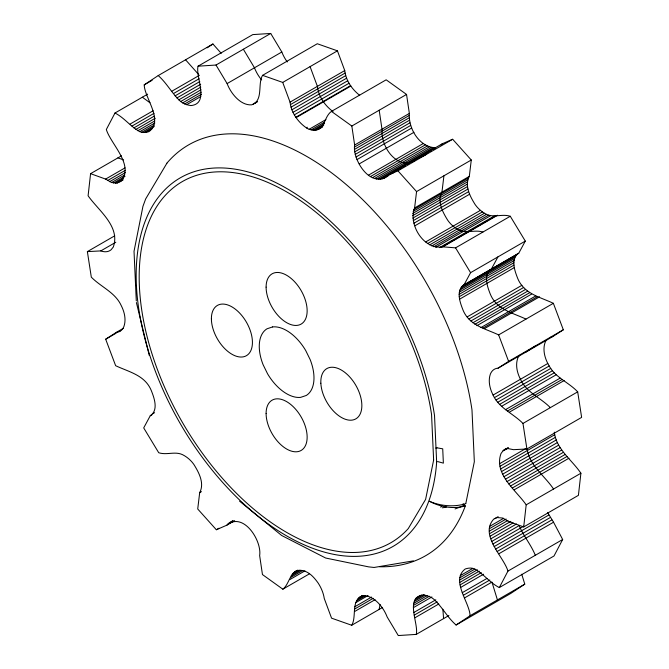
<?xml version="1.0" encoding="UTF-8"?>
<svg xmlns="http://www.w3.org/2000/svg" width="669" height="669" viewBox="0 0 669 669"><rect width="100%" height="100%" fill="white"/><g stroke="black" fill="none" stroke-linecap="round" stroke-linejoin="round"><path stroke-width="1" d="M226.749 525.215C243.19 511.191 262.047 540.577 259.647 555.579L262.457 574.562L282.836 589.188C289.769 584.179 289.995 569.093 301.226 570.414C308.685 571.109 314.004 577.272 318.101 582.983A24.602 14.208 60 0 1 324.248 598.437L331.565 618.164L351.718 625.256C356.945 616.709 350.539 600.001 362.581 595.753C368.569 595.243 374.071 598.73 378.127 602.836A24.669 14.241 60 0 1 387.175 617.002L398.281 635.55L416.227 634.396C419.062 624.244 404.26 596.94 423.377 595.009C427.048 595.561 430.685 596.664 433.604 599.064C442.15 606.741 447.318 617.395 456.082 625.013L470.064 615.731C469.83 602.677 450.312 580.399 465.214 568.993C468.208 567.989 471.478 567.555 474.455 568.918C483.628 573.826 489.875 582.783 499.3 587.583L507.955 571.083C503.632 556.541 479.088 534.991 493.831 519.002L497.192 517.563L502.695 518.04L508.674 521.494L523.702 526.929L526.185 504.827C516.125 490.252 493.597 474.204 500.997 453.54L503.289 450.446L507.804 448.531L513.491 449.677L526.913 448.983L522.974 423.435C513.407 413.618 499.057 408.207 493.078 395.07C489.85 388.756 487.952 380.996 490.36 374.113A24.669 14.241 60 0 1 498.104 368.134L508.607 361.369L498.639 334.893C485.117 328.529 469.362 325.477 463.015 310.082C460.205 302.773 456.141 292.294 462.647 285.722L518.743 253.258L525.299 241.091L510.271 216.263C502.36 213.628 494.056 217.935 486.505 214.348C482.031 212.123 478.159 208.795 475.258 204.731C470.207 196.694 464.253 185.765 469.312 176.373L471.277 160L452.662 139.252L442.251 143.785L387.535 175.378C371.094 189.394 352.237 160.008 354.645 145.006L351.827 126.031L331.448 111.397C324.967 115.996 325.251 125.747 318.235 129.443C314.706 130.89 310.675 130.12 307.347 128.507C298.349 122.67 291.316 113.002 290.045 102.148L282.719 82.421L262.574 75.338C257.339 83.884 263.745 100.584 251.703 104.832C245.715 105.342 240.213 101.864 236.165 97.749A24.669 14.241 60 0 1 227.117 83.583L216.003 65.035L198.057 66.189C195.223 76.35 210.024 103.653 190.908 105.585C187.236 105.025 183.599 103.921 180.68 101.521C172.142 93.852 166.966 83.199 158.21 75.58L144.22 84.854C144.462 97.917 163.98 120.194 149.07 131.592C146.076 132.596 142.806 133.031 139.838 131.668C130.656 126.759 124.409 117.811 114.993 113.011L106.329 129.502C110.653 144.044 135.197 165.603 120.453 181.583L117.092 183.03L111.589 182.545L105.61 179.091L90.583 173.664L88.099 195.766C98.159 210.334 120.696 226.39 113.287 247.045L111.104 249.763A24.602 14.208 60 0 1 100.793 250.908L87.371 251.611L91.31 277.15C100.877 286.968 115.235 292.386 121.206 305.524C124.434 311.838 126.332 319.598 123.924 326.48A24.669 14.241 60 0 1 116.18 332.451L105.677 339.216L115.645 365.7C129.167 372.064 144.922 375.117 151.269 390.504C154.23 397.963 158.712 410.164 150.257 415.742L143.701 427.909L158.729 452.737C166.64 455.372 174.944 451.065 182.495 454.652C186.969 456.877 190.841 460.205 193.742 464.269C198.793 472.306 204.747 483.235 199.688 492.627L197.723 509L216.338 529.748L226.749 525.215L234.694 520.624M380.335 179.351L435.051 147.757C418.978 146.72 408.241 128.297 409.353 113.421L406.543 94.438L386.164 79.812L331.448 111.397M497.552 215.234L442.836 246.819C423.895 250.306 408.057 224.558 414.596 207.959L416.561 191.585L397.946 170.846L387.535 175.378M498.104 368.134L552.82 336.549L563.323 329.784L553.355 303.3C539.833 296.936 524.078 293.883 517.731 278.496C514.913 271.188 510.857 260.709 517.363 254.128M554.275 432.132C556.349 449.376 571.92 459.846 580.901 473.234L578.417 495.336L523.702 526.929M443.923 175.796L441.95 192.162C436.899 201.561 442.853 212.491 447.896 220.519C450.797 224.592 454.669 227.92 459.151 230.144C466.703 233.724 475.007 229.425 482.918 232.059M465.775 503.673L474.338 461.702L471.98 409.863A237.152 136.919 60 0 0 340.053 179.426A237.152 136.919 60 0 0 166.874 163.194M379.072 609.459L380.159 604.517M547.585 512.437L553.539 522.205L562.671 539.498L554.007 555.989L499.3 587.583M462.647 285.722L464.027 284.843L470.583 272.684L525.299 241.091M497.945 256.888L491.389 269.047C482.934 274.633 487.417 286.834 490.369 294.293C496.724 309.68 512.471 312.732 525.993 319.096M166.916 163.194L145.675 198.91L142.949 206.328L134.026 251.31L136.284 300.908M441.13 145.098L442.251 143.785M207.164 47.808L212.918 43.987L221.205 53.319M521.745 574.228L524.78 584.146L510.79 593.42L456.082 625.013M535.969 345.58L525.466 352.337A24.669 14.241 60 0 0 523.76 352.622M158.21 75.58L212.918 43.987M144.22 84.854L152.164 80.272M114.993 113.011L147.64 94.153M198.057 66.189L252.773 34.604L270.719 33.45L281.825 51.998A24.669 14.241 60 0 0 287.285 61.949M216.003 65.035L270.719 33.45M172.017 91.126L199.379 75.329M173.472 93.56L199.061 78.783M175.094 95.859L199.797 81.593M130.154 124.033L153.101 110.786M176.85 97.975L200.683 84.219M131.96 126.081L154.021 113.345M178.732 99.873L200.792 87.137M133.867 127.896L154.163 116.18M180.68 101.521L200.976 89.805M135.832 129.452L155.25 118.246M182.679 102.892L201.21 92.188M137.839 130.714L154.606 121.039M184.677 103.954L201.444 94.27M139.838 131.668L154.84 123.004M186.651 104.69L200.775 96.545M141.786 132.286L154.146 125.153M227.117 83.583L281.825 51.998M143.668 132.571L154.263 126.458M145.441 132.512L152.499 128.431M90.583 173.664L121.465 155.835M262.574 75.338L317.282 43.744L337.435 50.836L344.752 70.563C345.865 80.472 351.936 89.303 359.663 95.291M105.61 179.091L125.028 167.886M107.6 180.546L125.245 170.361M109.599 181.709L125.488 172.535M282.719 82.421L337.435 50.836M111.589 182.545L124.827 174.902M113.521 183.047L124.994 176.424M115.369 183.214L123.305 178.623M255.734 102.482L257.498 101.462M252.949 104.305L257.364 101.755M254.421 103.519L256.185 102.508M117.092 183.03L122.385 179.969M120.537 181.383L123.188 179.852M290.045 102.148L344.752 70.563M290.396 104.632L345.112 73.046M291.015 107.191L345.731 75.605M291.885 109.783L346.601 78.189M292.989 112.35L347.704 80.757M294.301 114.859L349.017 83.265M295.807 117.251L350.523 85.665M296.183 117.602L350.899 86.017M87.371 251.611L114.725 235.814M309.162 129.276L325.928 119.592M100.793 250.908L115.796 242.245M311.144 129.861L324.381 122.226M313.059 130.179L324.532 123.556M314.898 130.212L323.721 125.12M316.629 129.97L322.801 126.399M318.235 129.443L322.341 127.127M351.827 126.031L406.543 94.438M354.645 145.006L409.353 113.421M354.378 147.147L409.085 115.561M354.378 149.463L409.085 117.869M354.637 151.905L409.353 120.32M355.172 154.447L409.888 122.853M355.95 157.031L410.666 125.438M356.97 159.607L411.686 128.022M359.245 163.888L413.96 132.295M368.527 175.144L423.234 143.551M370.559 176.499L425.267 144.905M372.591 177.603L427.307 146.009M374.615 178.447L429.322 146.854M376.588 179.024L431.304 147.431M378.503 179.325L433.219 147.732M116.18 332.451L123.238 328.379M382.058 179.091L387.351 176.031M389.115 175.01L394.417 171.958M396.182 170.938L397.946 169.918M399.711 168.897L401.475 167.877M403.24 166.865L405.004 165.845M407.655 164.315L409.42 163.295C392.511 164.348 380.803 144.387 381.999 129.217L379.189 110.234M411.184 162.274L416.478 159.222M421.771 156.161L423.536 155.141M425.3 154.121L427.951 152.599M429.715 151.579L431.48 150.558M433.244 149.538L435.009 148.518M391.708 173.631L393.472 172.61M395.237 171.59L397.001 170.578M403.181 167.007L404.946 165.987M415.533 159.874L413.768 160.895L414.897 159.582L425.308 155.049M425.241 154.271L427.006 153.251M383.663 178.556L388.07 176.006M105.677 339.216L116.264 333.103M118.915 331.573L120.679 330.553M397.946 170.846L452.662 139.252M416.561 191.585L471.277 160M414.596 207.959L469.312 176.373M413.726 209.548L468.442 177.954M413.108 211.387L467.823 179.794M412.748 213.453L467.464 181.868M412.656 215.711L467.363 184.126M412.823 218.119L467.539 186.526M413.266 220.628L467.982 189.043M413.96 223.203L468.676 191.61M414.897 225.788L469.613 194.202M425.718 241.927L480.434 210.342M427.725 243.499L482.433 211.914M429.757 244.846L484.473 213.252M431.789 245.941L486.505 214.348M433.805 246.769L488.521 215.184M435.787 247.338L490.502 215.744M439.525 247.639L494.232 216.045M152.816 413.676L154.581 412.664M441.239 247.363L495.955 215.778M150.257 415.742L152.022 414.73M442.836 246.819L455.556 247.856L510.271 216.263M464.027 284.843L518.743 253.258M461.468 286.909L516.184 255.324M460.515 288.398L515.23 256.804M459.804 290.154L514.52 258.56M459.352 292.144L514.068 260.559M459.168 294.343L513.884 262.75M459.243 296.702L513.959 265.116M459.595 299.177L514.31 267.592M467.238 316.863L521.945 285.27M469.028 319.013L523.743 287.419M470.917 320.986L525.633 289.393M472.874 322.767L527.59 291.174M474.881 324.331L529.597 292.738M476.913 325.661L531.629 294.067M480.969 327.567L535.685 295.974M482.943 328.119L537.659 296.526M199.688 492.627L201.453 491.606M484.849 328.395L539.565 296.81M498.639 334.893L553.355 303.3M216.338 529.748L218.989 528.217M508.607 361.369L563.323 329.784M229.166 522.832L232.703 520.8M227.87 523.902L233.163 520.842M493.078 395.07L547.794 363.476C544.566 357.162 542.668 349.402 545.076 342.52A24.669 14.241 60 0 1 546.924 339.442M494.491 397.578L549.207 365.993C555.588 377.684 568.918 382.434 577.69 391.85L581.629 417.389L526.913 448.983M496.047 399.995L550.763 368.41M497.736 402.286L552.452 370.701M499.542 404.427L554.258 372.842M501.432 406.392L556.148 374.807M436.021 448.389L436.966 447.845M505.404 409.721L560.112 378.136M507.436 411.042L562.152 379.457M509.469 412.112L564.184 380.527M522.974 423.435L577.69 391.85M504.618 449.476L506.383 448.456M503.289 450.446L507.896 447.812M503.18 450.822L508.473 447.762M294.594 571.936L297.237 570.406M296.058 571.142L297.822 570.122M293.281 572.99L297.697 570.44M292.152 574.286L299.21 570.214M291.207 575.825L300.916 570.222M290.455 577.581L302.814 570.448M289.911 579.538L304.913 570.874M499.559 463.717L526.035 448.431M282.836 589.188L309.312 573.91M500.036 466.285L554.752 434.691M500.73 468.894L555.446 437.3M501.616 471.52L556.332 439.934M502.695 474.145L557.402 442.552M503.949 476.721L558.657 445.136M505.363 479.23L560.078 447.645M506.926 481.638L561.642 450.053M508.624 483.93L563.34 452.336M510.43 486.062L565.138 454.468M512.32 488.019L567.036 456.434M514.285 489.783L569.001 458.19M494.625 518.701L498.162 516.66M359.863 597.066L362.514 595.535M358.551 598.111L362.966 595.561M357.413 599.399L363.593 595.836M356.46 600.929L365.282 595.836M355.699 602.677L368.059 595.544M526.185 504.827L580.901 473.234M489.516 526.461L503.64 518.316M489.365 528.719L506.132 519.044M354.804 606.741L371.571 597.066M354.679 609.016L373.21 598.32M489.424 531.111L507.955 520.407M354.771 611.424L375.066 599.7M489.7 533.603L510.882 521.368M490.193 536.17L513.131 522.915M490.887 538.779L516.476 524.003M491.782 541.413L519.136 525.617C523.551 536.028 531.069 544.725 535.309 555.287M351.718 625.256L382.601 607.419M492.869 544.031L523.752 526.194M494.132 546.606L548.839 515.013M495.553 549.107L550.269 517.522M416.143 598.086L421.437 595.025M497.126 551.515L551.841 519.922M415.181 599.6L424.004 594.507M414.412 601.339L424.999 595.226M460.28 575.624L472.632 568.491M498.823 553.79L553.539 522.205M413.852 603.279L427.09 595.636M459.921 577.732L474.923 569.068M413.501 605.386L429.381 596.221M459.77 579.998L477.423 569.804M413.358 607.661L431.898 596.957M459.846 582.39L479.255 571.175M460.13 584.882L481.312 572.656M413.735 612.553L435.803 599.817M460.623 587.449L483.57 574.203M414.245 615.129L437.191 601.883M414.964 617.746L438.789 603.99M462.237 592.692L486.948 578.434M463.333 595.31L489.8 580.031M507.955 571.083L562.671 539.498M464.595 597.885L491.958 582.089L497.427 599.934M416.227 634.396L448.882 615.547M470.064 615.731L524.78 584.146M413.367 560.873L374.08 567.463L368.586 566.86L325.669 558.03L281.657 535.484L239.577 501.173M436.121 447.678L442.719 448.824L443.371 463.14L437.585 461.551M117.936 157.867L123.573 159.908M333.037 111.598C324.908 105.652 318.561 96.553 317.399 86.36L310.082 66.632M142.346 97.214L149.931 102.725M550.336 407.647C540.769 397.821 526.411 392.41 520.44 379.273C517.212 372.959 515.306 365.199 517.714 358.316A24.669 14.241 60 0 1 519.57 355.239M463.09 503.765L465.306 505.948A237.152 136.919 60 0 1 379.582 566.752M185.564 59.784L198.685 74.552M553.539 489.031C544.783 475.793 529.455 465.641 527.08 448.782M455.556 247.856L470.583 272.684M243.357 49.247L254.471 67.786A24.669 14.241 60 0 0 261.671 79.937M547.794 363.476L549.207 365.993M136.392 302.555L149.254 355.415M442.87 609.233L443.589 618.599M307.146 127.194L307.146 128.423M465.741 503.632A38.969 26.66 11.5 0 1 431.823 502.277L429.481 501.257L431.798 502.469A39.045 28.75 20.3 0 0 465.29 505.915M441.841 505.48A212.792 122.853 60 0 1 440.787 507.278M551.114 336.833A24.669 14.241 60 0 1 552.82 336.549M446.382 507.002A208.519 120.387 60 0 1 442.36 507.821M464.47 505.02A212.792 122.853 60 0 1 455.045 508.917M433.629 460.096L425.609 499.392L408.274 528.577A208.519 120.387 60 0 1 174.668 408.282A208.519 120.387 60 0 1 222.928 171.816A208.519 120.387 60 0 1 431.555 414.512L433.629 460.096M272.609 326.924L267.006 328.797A38.685 22.336 60 0 0 263.126 364.756L267.558 373.787A38.685 22.336 60 0 0 300.64 397.361L306.243 395.479A38.685 22.336 60 0 0 310.123 359.521L305.691 350.497A38.685 22.336 60 0 0 272.609 326.924M436.648 462.103L434.524 415.583A212.792 122.853 60 0 0 199.053 170.302A212.792 122.853 60 0 0 212.75 470.842A212.792 122.853 60 0 0 436.648 462.103M320.852 383.203A29.018 16.75 60 0 0 352.555 420.04A29.018 16.75 60 0 0 350.606 377.943A29.018 16.75 60 0 0 320.852 383.203M211.396 318.703A29.018 16.75 60 0 0 242.17 356.995A29.018 16.75 60 0 0 242.17 315.96A29.018 16.75 60 0 0 211.396 318.703M266.103 413.475A29.018 16.75 60 0 0 296.885 451.759A29.018 16.75 60 0 0 296.885 410.724A29.018 16.75 60 0 0 266.103 413.475M266.103 287.118A29.018 16.75 60 0 0 296.885 325.402A29.018 16.75 60 0 0 296.885 284.367A29.018 16.75 60 0 0 266.103 287.118"/></g></svg>
